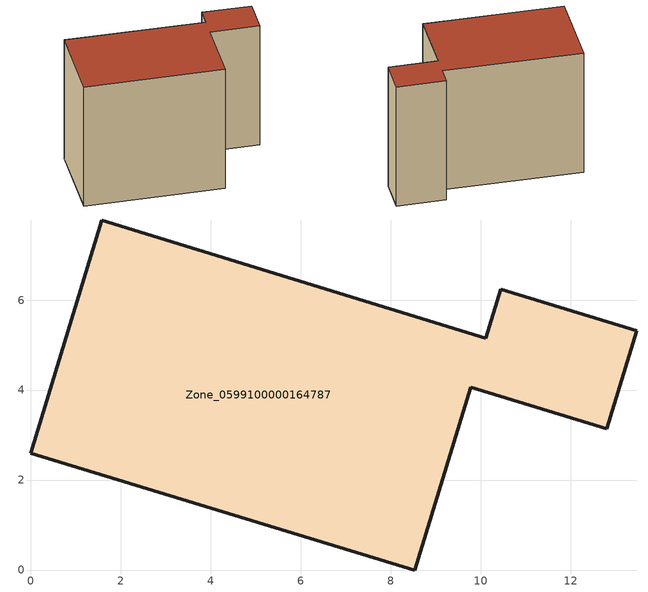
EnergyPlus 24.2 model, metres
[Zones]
Zone_0599100000164787
 floor ground (C_G): 10.45,6.24 13.47,5.32 12.8,3.14 9.78,4.06 8.54,0 0,2.6 1.58,7.78 10.11,5.15 z0
 wall outside (C_F): 1.58,7.78 0,2.6 8.54,0 9.78,4.06 12.8,3.14 13.47,5.32 10.45,6.24 10.11,5.15 1.58,7.78 z0:8.77
 roof outside (C_R): 10.11,5.15 1.58,7.78 0,2.6 8.54,0 9.78,4.06 12.8,3.14 13.47,5.32 10.45,6.24 z8.77
[BUILDING]
Pand.0599100000164787: North Axis=0; Terrain=City; Loads Convergence Tolerance Value=0.04; Temperature Convergence Tolerance Value=0.4; Solar Distribution=FullExterior; Maximum Number of Warmup Days=25; Minimum Number of Warmup Days=1
[Site:Location]
Rotterdam.The.Hague.AP_ZH_NLD Design_Conditions: Latitude=51.96; Longitude=4.45; Time Zone=1; Elevation=-4.5
[SITE:GROUNDTEMPERATURE:BUILDINGSURFACE]
18, 18, 18, 18, 18, 18, 18, 18, 18, 18, 18, 18
[MATERIAL] Thermal Absorptance=0.9; Solar Absorptance=0.7; Visible Absorptance=0.7
Name | Roughness | Thickness | Conductivity | Density | Specific Heat
G.TI.1975-1991 | MediumSmooth | 0.15 | 0.288461 | 540 | 1210
F.TI.1975-1991 | Rough | 0.3 | 0.230769 | 1920 | 840
R.TI.1975-1991 | MediumRough | 0.2 | 0.153846 | 1500 | 1000
[CONSTRUCTION]
C_G: G.TI.1975-1991
C_F: F.TI.1975-1991
C_R: R.TI.1975-1991
[ZONE]
Zone_0599100000164787: Type=1; Multiplier=1; Ceiling Height=Autocalculate; Volume=Autocalculate; Floor Area=autocalculate; Part of Total Floor Area=Yes
[ZONEINFILTRATION:DESIGNFLOWRATE]
Infil_Zone_0599100000164787: Zone or ZoneList or Space or SpaceList=Zone_0599100000164787; Schedule=AlwaysOn; Design Flow Rate Calculation Method=Flow/Area; Flow Rate per Floor Area=0.003; Constant Term Coefficient=1; Temperature Term Coefficient=0; Velocity Term Coefficient=0; Velocity Squared Term Coefficient=0
[HVACTEMPLATE:ZONE:IDEALLOADSAIRSYSTEM]
Zone_0599100000164787: Maximum Heating Supply Air Temperature=50; Minimum Cooling Supply Air Temperature=13; Maximum Heating Supply Air Humidity Ratio=0.0156; Minimum Cooling Supply Air Humidity Ratio=0.0077; Heating Limit=NoLimit; Cooling Limit=NoLimit; Dehumidification Control Type=ConstantSensibleHeatRatio; Cooling Sensible Heat Ratio=0.7; Dehumidification Setpoint=60; Humidification Control Type=None; Humidification Setpoint=30; Outdoor Air Method=None; Outdoor Air Flow Rate per Person=0.00944; Outdoor Air Flow Rate per Zone Floor Area=0; Outdoor Air Flow Rate per Zone=0; Demand Controlled Ventilation Type=None; Outdoor Air Economizer Type=NoEconomizer; Heat Recovery Type=None; Sensible Heat Recovery Effectiveness=0.7; Latent Heat Recovery Effectiveness=0.65
[ZONECONTROL:THERMOSTAT]
ThermostatControl_Zone_0599100000164787: Zone or ZoneList=Zone_0599100000164787; Control Type Schedule=DualSetpointControlType; Control 1=Thermostat_Zone_0599100000164787; Temperature Difference Between Cutout And Setpoint=0
[THERMOSTATSETPOINT:DUALSETPOINT]
Thermostat_Zone_0599100000164787: Heating Setpoint Temperature Schedule=HeatingSetpoint_Zone_0599100000164787; Cooling Setpoint Temperature Schedule=CoolingSetpoint_Zone_0599100000164787
[SCHEDULE:COMPACT]
HeatingSetpoint_Zone_0599100000164787: Through: 12/31, For: AllDays, Until: 24:00, 21
CoolingSetpoint_Zone_0599100000164787: Through: 12/31, For: AllDays, Until: 24:00, 24
DualSetpointControlType: Through: 12/31, For: AllDays, Until: 24:00, 4
AlwaysOn: Through: 12/31, For: AllDays, Until: 24:00, 1
